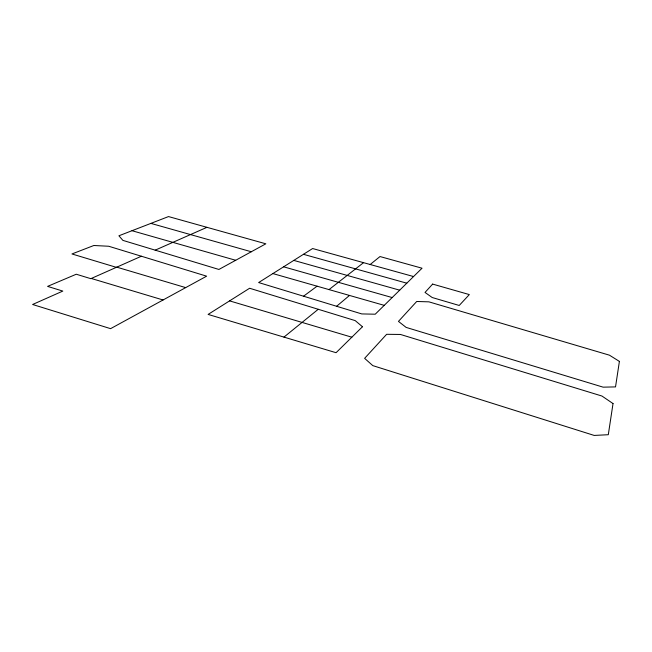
<?xml version="1.0" encoding="UTF-8"?>
<svg xmlns="http://www.w3.org/2000/svg" width="652" height="652" viewBox="0 0 652 652"><rect width="100%" height="100%" fill="white"/><g stroke="black" fill="none" stroke-linecap="round" stroke-linejoin="round"><path stroke-width="0.98" d="M370.108 264.557L380.01 256.546L422.04 268.216L375.226 314.207L361.754 313.922L258.64 282.552L312.626 248.534L413.564 276.546M336.619 306.269L349.496 295.446M283.97 337.108L318.241 309.284M363.482 262.715L329.015 289.594M303.539 296.212L317.076 286.187M141.378 256.236L90.824 278.673L76.268 274.231L47.58 286.391L62.82 291.085L32.6 304.492L110.587 328.657L206.627 276.171L108.729 246.252L93.831 245.502L71.948 253.962L116.349 267.336M155.192 250.164L206.945 227.32M131.989 230.71L118.909 235.779L122.878 240.376L218.901 269.455L265.837 243.807L168.526 216.57L131.989 230.71L235.706 260.278M303.457 254.313L406.799 283.188M293.799 260.401L399.684 290.181M150.897 223.392L251.305 251.753M283.62 266.815L392.17 297.556M272.895 273.579L384.232 305.356M116.757 267.157L185.681 287.613M229.585 300.874L351.835 337.206M91.264 278.461L163.057 299.977M613.027 403.564L608.3 434.713L594.192 435.43L372.781 365.609L364.623 358.347L386.636 334.305L400.475 334.46L601.959 396.041L613.027 403.564M619.4 361.404L615.529 386.905L603.108 387.158L406.131 327.402L398.462 321.395L416.709 301.485L428.91 301.843L609.449 355.185L619.4 361.404M432.626 284.093L425.022 292.43L432.203 297.524L459.22 305.47L469.334 294.582L432.626 284.093M362.479 326.742L336.073 352.699L208.102 314.419L249.618 288.249L355.201 320.613L362.479 326.742"/></g></svg>
